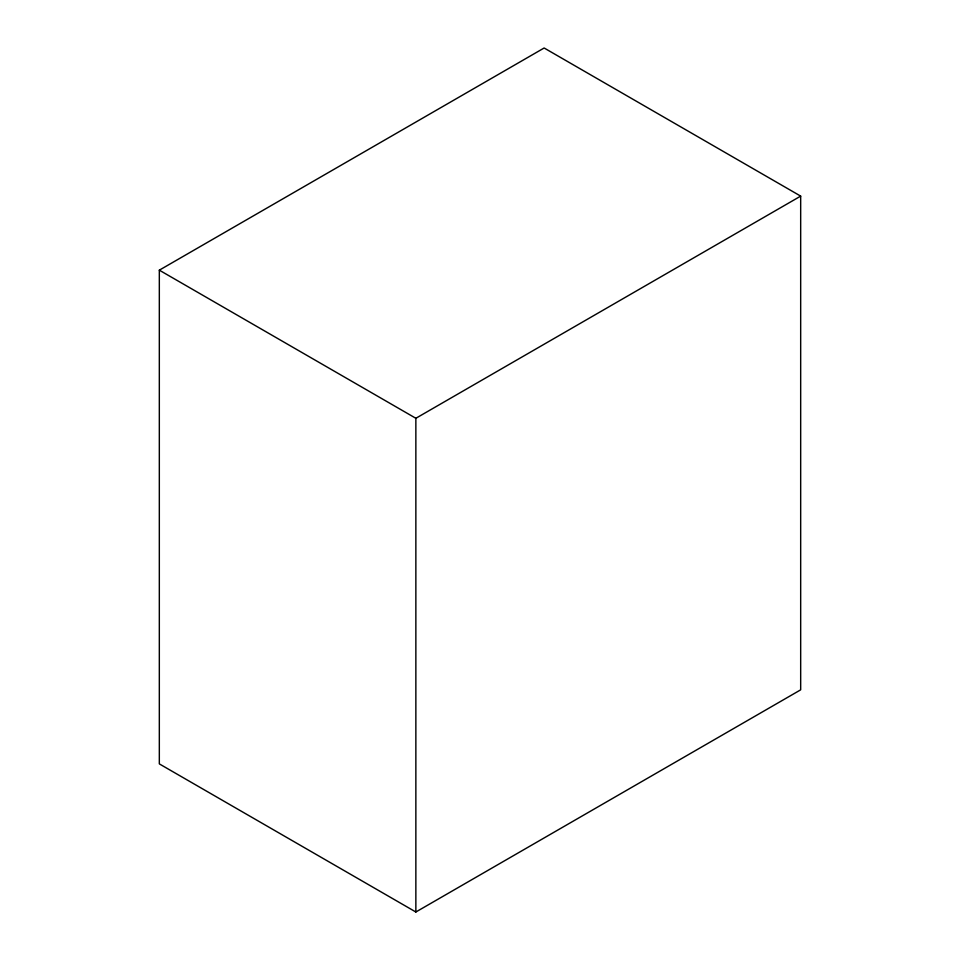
<?xml version="1.0" encoding="UTF-8"?>
<svg xmlns="http://www.w3.org/2000/svg" width="960" height="960" viewBox="0 0 960 960"><rect width="100%" height="100%" fill="white"/><g stroke="black" fill="none" stroke-linecap="round" stroke-linejoin="round"><path stroke-width="1.44" d="M159.324 270.168L544.14 48L800.676 196.116L800.676 689.832L415.86 912L159.324 763.884L159.324 270.168L415.86 418.284L800.676 196.116M415.86 418.284L415.86 912"/></g></svg>
